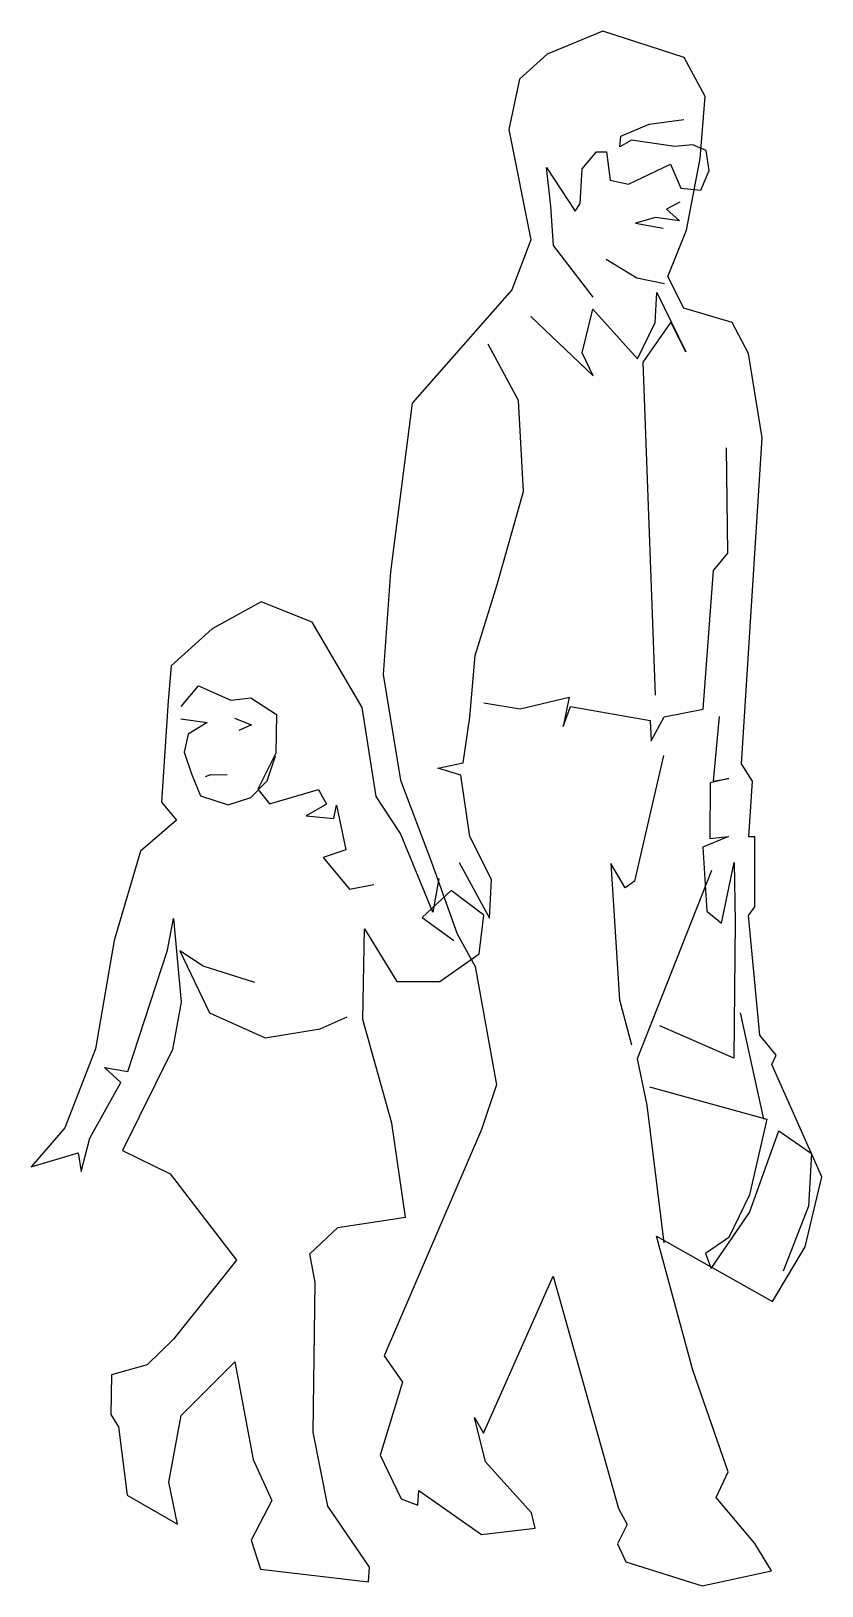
# Model space of a CAD drawing. Extents: x 109.2 to 146.2, y 43.5 to 116.2.
import ezdxf

# ---------------------------------------------------------------- set-up
doc = ezdxf.new("R2010")
doc.units = 0
doc.header["$LTSCALE"] = 40
doc.layers.get('0').update_dxf_attribs({"linetype": 'CONTINUOUS'})

msp = doc.modelspace()

# ---------------------------------------------------------------- linework, layer by layer
at = {"color": 0}
msp.add_line((142.355, 70.339), (143.452, 65.359), dxfattribs=at)
msp.add_lwpolyline([(135.937, 116.219), (133.337, 115.145), (132.042, 113.979), (131.545, 111.626), (132.572, 106.463), (131.691, 104.133), (127.034, 98.825), (126.016, 90.952), (125.676, 86.149), (126.488, 81.208), (127.925, 77.377), (129.136, 74.02), (129.979, 72.497), (130.965, 66.966), (130.273, 64.884), (125.719, 54.295), (126.568, 53.073), (125.532, 49.657), (126.516, 47.612), (127.298, 47.312), (127.345, 47.998), (130.272, 45.95), (132.774, 46.238), (132.603, 46.962), (130.453, 49.348), (129.938, 51.418), (130.361, 50.69), (133.614, 58.019), (136.679, 47.171), (137.084, 46.409), (136.631, 45.513), (137.018, 44.668), (140.583, 43.546), (143.83, 44.256), (143.049, 45.528), (141.246, 47.672), (141.805, 48.885), (140.15, 53.624), (138.457, 59.889), (143.88, 56.839), (145.402, 59.391), (146.183, 62.661), (143.835, 67.916), (144.044, 68.347), (143.274, 69.283), (142.758, 74.889), (143.05, 75.286), (143.044, 78.554), (142.759, 78.559), (142.942, 81.153), (142.421, 81.967), (143.391, 97.213), (142.744, 101.146), (141.984, 102.601), (139.734, 103.263), (138.974, 104.752), (139.852, 106.914), (140.484, 110.27), (140.723, 113.164), (139.751, 114.992)], close=True, dxfattribs=at)
for points in [[(135.488, 103.778), (133.639, 106.191), (133.506, 108.037), (133.305, 109.85), (134.641, 107.798), (134.882, 108.162), (134.979, 109.786), (135.648, 110.578), (136.117, 110.569), (136.277, 109.259), (137.144, 109.059), (139.105, 109.994), (139.587, 108.879), (140.524, 108.778), (140.91, 109.709), (140.776, 110.633), (140.144, 110.896), (139.305, 110.828), (137.283, 111.117), (136.741, 110.809), (136.784, 111.311), (138.101, 111.872), (139.731, 112.093)], [(139.542, 108.226), (138.916, 107.903), (139.525, 107.355), (138.406, 107.51), (137.462, 107.243), (138.765, 107.001)], [(138.817, 104.403), (137.532, 104.678), (136.09, 105.543)], [(132.572, 102.877), (135.486, 100.108), (134.97, 101.173), (135.477, 103.225), (137.562, 100.907), (138.381, 102.601), (138.458, 104.007), (139.814, 101.234), (139.119, 102.621), (137.811, 100.752), (138.392, 85.175)], [(129.232, 77.353), (130.641, 74.763), (130.742, 76.571), (129.723, 78.567), (129.308, 81.44), (128.225, 81.762), (129.419, 82.024), (129.727, 84.147), (129.965, 87.041), (130.998, 90.356), (132.236, 94.706), (131.996, 98.95), (130.588, 101.59)], [(130.376, 84.821), (132.08, 84.538), (134.369, 85.082), (134.092, 83.713), (134.428, 84.646), (138.152, 83.99), (138.202, 83.05), (138.809, 84.162), (140.625, 84.53), (141.114, 91.006), (141.783, 91.814), (141.724, 96.741)], [(128.28, 76.617), (127.999, 75.03), (126.475, 78.711), (125.351, 80.441), (124.692, 84.609), (122.353, 88.59), (119.975, 89.539), (117.672, 88.275), (115.764, 86.551), (115.616, 84.912), (115.31, 80.176), (116.015, 79.342), (114.329, 77.882), (113.095, 73.716), (112.23, 68.655), (110.787, 64.962), (109.212, 63.131), (111.419, 63.794), (111.554, 62.92), (111.951, 64.471), (113.407, 67.075), (112.649, 67.776), (113.735, 67.588), (115.583, 73.267), (115.862, 74.737), (116.225, 70.826), (115.815, 68.622), (113.482, 63.89), (115.707, 62.809), (118.815, 58.764), (115.865, 55.082), (114.636, 53.882), (112.968, 53.41), (112.934, 51.551), (113.292, 50.974), (113.701, 47.783), (116.056, 46.432), (115.657, 48.4), (116.234, 51.506), (118.744, 54.023), (119.597, 49.449), (120.466, 47.54), (119.493, 45.681), (119.937, 44.333), (124.986, 43.736), (125.033, 44.422), (123.092, 47.273), (122.402, 50.738), (122.499, 57.723), (122.239, 59.068), (123.552, 60.301), (126.711, 60.778), (126.073, 65.18), (124.722, 70.014), (124.801, 74.252), (126.313, 71.794), (128.324, 71.79), (130.158, 73.096), (130.376, 74.902), (128.856, 76.053), (127.492, 74.788), (128.979, 73.705)], [(116.231, 84.649), (117.036, 85.623), (118.549, 84.941), (119.489, 85.058), (120.681, 84.281), (120.647, 82.472), (119.812, 80.779), (120.352, 80.099), (122.643, 80.776), (123.016, 80.083), (122.067, 79.547), (123.372, 79.422), (123.484, 80.04), (123.931, 77.954), (122.869, 77.589), (124.098, 76.108), (125.242, 76.338)], [(116.22, 84.08), (117.44, 83.906), (116.559, 83.353), (116.375, 82.518), (116.709, 81.507), (117.125, 80.477), (118.424, 80.051), (119.486, 80.4), (120.255, 81.173), (120.645, 82.338)], [(118.717, 84.1), (119.516, 83.8), (118.924, 83.527)], [(141.373, 84.181), (141.099, 81.153), (141.838, 81.29), (140.963, 81.089), (140.948, 78.475), (141.821, 78.576), (140.622, 78.079), (140.801, 75.077), (141.495, 74.527), (142.084, 77.365), (142.132, 74.583), (142.064, 68.217), (138.607, 69.722)], [(138.775, 82.353), (137.426, 76.48), (136.984, 76.17), (136.318, 77.305), (136.72, 70.947), (137.284, 68.842)], [(117.36, 81.378), (117.613, 81.473), (118.383, 81.459)], [(141.021, 76.983), (137.539, 68.184), (138.002, 66.013), (138.787, 59.581)], [(119.677, 71.75), (117.262, 72.515), (116.169, 73.223), (117.556, 70.332), (120.148, 69.161), (122.72, 69.582), (123.987, 70.145)], [(138.118, 66.866), (143.603, 65.356), (142.8, 61.819), (141.824, 59.826), (140.738, 59.076), (141.01, 58.384), (142.801, 60.998), (144.162, 64.81), (145.701, 63.759), (145.555, 61.298), (144.375, 58.254)]]:
    msp.add_lwpolyline(points, dxfattribs=at)

doc.saveas('drawing.dxf')
